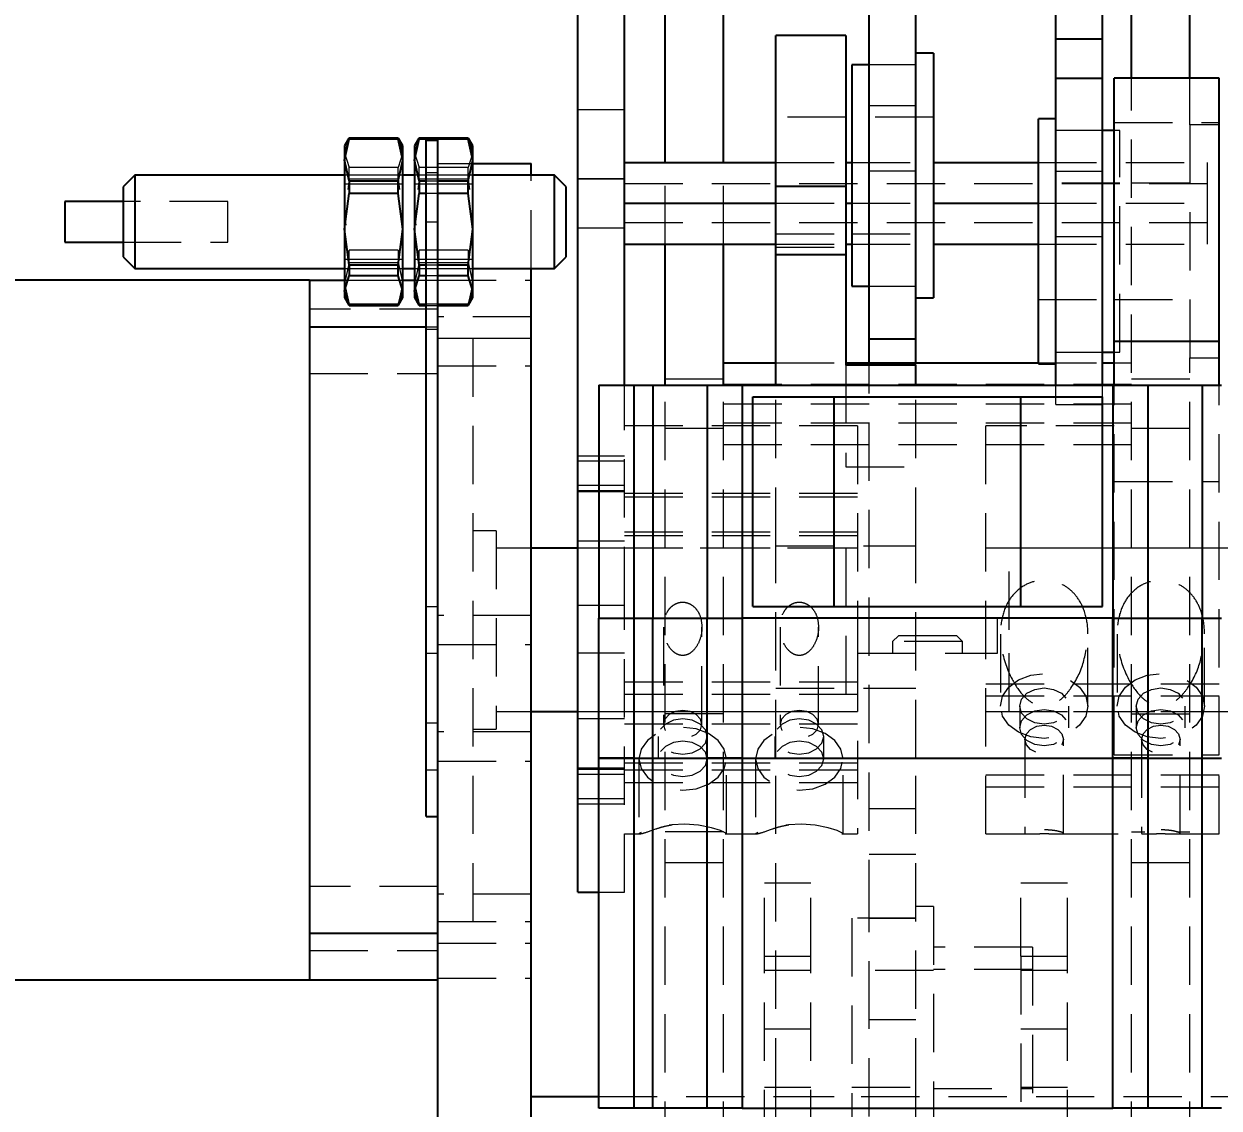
# Model space of a CAD drawing. Header units: millimetres. Extents: x -449 to 2916, y -1257 to 1632.
# Drawn here: x 2167.9 to 2270.4, y 836.3 to 929.3 of the extents above; entities that cross this region are included whole.
import ezdxf

# ---------------------------------------------------------------- set-up
doc = ezdxf.new("R2010")
doc.units = ezdxf.units.MM
doc.header["$PDSIZE"] = -1
doc.linetypes.add('HIDDEN', pattern=[0.075, 0.05, -0.025])
doc.layers.add('细线层', color=252, linetype='Continuous', lineweight=13)
doc.styles.add('wf', font='')
doc.styles.get('wf').set_extended_font_data('Microsoft YaHei')
doc.dimstyles.new('wf8', dxfattribs={"dimscale": 8, "dimtxt": 4, "dimasz": 3.2, "dimexe": 2, "dimexo": 1, "dimgap": 0.8, "dimtad": 1, "dimdec": 1, "dimdsep": 46, "dimtxsty": 'wf', "dimcen": 0, "dimclrd": 6, "dimclre": 6, "dimadec": 0, "dimazin": 0, "dimtm": 1e-09, "dimtfac": 0.7, "dimtdec": 1, "dimtmove": 0, "dimatfit": 3, "dimfxl": 0, "dimtolj": 1, "dimlwd": 13, "dimlwe": 13, "dimarcsym": 0})

# ---------------------------------------------------------------- blocks, each defined once
blk = doc.blocks.new('*D349')
at = {"color": 6, "lineweight": 13}
for p, q in [((2037.43, 841.12), (2037.43, 623.91)), ((2453.43, 841.12), (2453.43, 623.91)), ((2063.03, 639.91), (2427.83, 639.91))]:
    blk.add_line(p, q, dxfattribs=at)
at = {"color": 6}
for points in [[(2063.03, 644.17), (2063.03, 635.64), (2037.43, 639.91)], [(2427.83, 635.64), (2427.83, 644.17), (2453.43, 639.91)]]:
    blk.add_solid(points, dxfattribs=at)
at = {"layer": 'Defpoints', "color": 0}
for p in [(2037.43, 849.12), (2453.43, 849.12), (2453.43, 639.91)]:
    blk.add_point(p, dxfattribs=at)
at = {"color": 0, "insert": (2245.43, 662.93), "char_height": 32, "attachment_point": 5, "style": 'wf'}
blk.add_mtext('\\A1;416', dxfattribs=at)

msp = doc.modelspace()

# ---------------------------------------------------------------- linework, layer by layer
for p, q in [((2222.934, 917.411), (2222.934, 957.339)), ((2227.934, 917.411), (2227.934, 957.339)), ((2256.434, 928.019), (2256.434, 957.339)), ((2260.434, 928.019), (2260.434, 957.339)), ((2262.934, 924.645), (2262.934, 957.339)), ((2267.934, 924.645), (2267.934, 957.339)), ((2215.434, 879.453), (2215.434, 946.461)), ((2219.434, 898.32), (2219.434, 946.461)), ((2240.434, 902.29), (2240.434, 930.287)), ((2244.434, 902.29), (2244.434, 930.287)), ((2238.434, 928.29), (2232.434, 928.29)), ((2232.434, 915.376), (2232.434, 928.29)), ((2238.434, 928.29), (2238.434, 915.376)), ((2256.434, 928.019), (2260.434, 928.019)), ((2256.434, 924.642), (2256.434, 928.019)), ((2260.434, 924.642), (2260.434, 928.019)), ((2245.934, 926.79), (2244.434, 926.79)), ((2245.934, 926.79), (2245.934, 905.79)), ((2240.434, 925.79), (2238.934, 925.79)), ((2238.934, 925.79), (2238.934, 906.79)), ((2256.434, 898.32), (2256.434, 924.642)), ((2256.434, 924.642), (2260.434, 924.642)), ((2260.434, 898.32), (2260.434, 924.642)), ((2270.434, 924.645), (2261.434, 924.645)), ((2261.434, 902.072), (2261.434, 924.645)), ((2270.434, 902.072), (2270.434, 924.645)), ((2256.434, 921.145), (2254.934, 921.145)), ((2254.934, 900.145), (2254.934, 921.145)), ((2195.806, 919.465), (2195.434, 918.82)), ((2195.832, 919.509), (2195.832, 919.394)), ((2195.832, 919.509), (2200.035, 919.509)), ((2200.035, 919.394), (2200.035, 919.509)), ((2200.434, 918.82), (2200.061, 919.465)), ((2201.806, 919.465), (2201.434, 918.82)), ((2201.832, 919.509), (2201.832, 919.394)), ((2201.832, 919.509), (2206.035, 919.509)), ((2206.035, 919.394), (2206.035, 919.509)), ((2206.434, 918.82), (2206.061, 919.465)), ((2261.434, 920.145), (2260.434, 920.145)), ((2195.434, 917.606), (2195.832, 919.394)), ((2195.434, 918.82), (2195.434, 917.606)), ((2200.035, 919.394), (2195.832, 919.394)), ((2200.434, 917.606), (2200.035, 919.394)), ((2200.434, 917.606), (2200.434, 918.82)), ((2201.434, 917.606), (2201.832, 919.394)), ((2201.434, 918.82), (2201.434, 917.606)), ((2206.035, 919.394), (2201.832, 919.394)), ((2202.434, 861.32), (2202.434, 919.32)), ((2202.434, 919.32), (2203.434, 919.32)), ((2203.434, 881.481), (2203.434, 919.32)), ((2206.434, 917.606), (2206.035, 919.394)), ((2206.434, 917.606), (2206.434, 918.82)), ((2195.832, 915.818), (2195.434, 917.606)), ((2195.434, 917.606), (2195.434, 911.688)), ((2200.035, 915.818), (2200.434, 917.606)), ((2200.434, 911.688), (2200.434, 917.606)), ((2201.832, 915.818), (2201.434, 917.606)), ((2201.434, 917.606), (2201.434, 911.688)), ((2206.035, 915.818), (2206.434, 917.606)), ((2206.434, 911.688), (2206.434, 917.606)), ((2219.434, 917.411), (2232.434, 917.411)), ((2238.434, 917.411), (2238.934, 917.411)), ((2245.934, 917.411), (2254.934, 917.411)), ((2206.434, 917.32), (2211.434, 917.32)), ((2211.434, 916.32), (2211.434, 917.32)), ((2177.434, 916.32), (2176.434, 915.32)), ((2195.434, 916.32), (2177.434, 916.32)), ((2177.434, 916.32), (2177.434, 908.32)), ((2195.832, 915.818), (2195.832, 914.747)), ((2195.832, 915.818), (2200.035, 915.818)), ((2200.035, 914.747), (2200.035, 915.818)), ((2201.434, 916.32), (2200.434, 916.32)), ((2201.832, 915.818), (2201.832, 914.747)), ((2201.832, 915.818), (2202.434, 915.818)), ((2203.434, 915.818), (2206.035, 915.818)), ((2206.035, 914.747), (2206.035, 915.818)), ((2213.434, 916.32), (2206.434, 916.32)), ((2214.434, 915.32), (2213.434, 916.32)), ((2213.434, 908.32), (2213.434, 916.32)), ((2232.434, 915.376), (2238.434, 915.376)), ((2232.434, 909.505), (2232.434, 915.376)), ((2238.434, 915.376), (2238.434, 909.505)), ((2176.434, 915.32), (2176.434, 910.574)), ((2195.434, 911.688), (2195.832, 914.747)), ((2200.035, 914.747), (2195.832, 914.747)), ((2200.434, 911.688), (2200.035, 914.747)), ((2201.434, 911.688), (2201.832, 914.747)), ((2202.434, 914.747), (2201.832, 914.747)), ((2206.035, 914.747), (2203.434, 914.747)), ((2206.434, 911.688), (2206.035, 914.747)), ((2214.434, 909.32), (2214.434, 915.32)), ((2176.434, 914.07), (2171.434, 914.07)), ((2171.434, 914.07), (2171.434, 911.301)), ((2219.434, 913.911), (2232.434, 913.911)), ((2238.434, 913.911), (2238.934, 913.911)), ((2245.934, 913.911), (2254.934, 913.911)), ((2171.434, 911.301), (2171.434, 910.57)), ((2195.832, 908.629), (2195.434, 911.688)), ((2195.434, 911.688), (2195.434, 906.401)), ((2200.035, 908.629), (2200.434, 911.688)), ((2200.434, 906.401), (2200.434, 911.688)), ((2201.832, 908.629), (2201.434, 911.688)), ((2201.434, 911.688), (2201.434, 906.401)), ((2206.035, 908.629), (2206.434, 911.688)), ((2206.434, 906.401), (2206.434, 911.688)), ((2171.434, 910.57), (2176.434, 910.57)), ((2176.434, 910.574), (2176.434, 909.32)), ((2219.434, 910.411), (2232.434, 910.411)), ((2222.934, 898.32), (2222.934, 910.411)), ((2227.934, 898.32), (2227.934, 910.411)), ((2238.434, 910.411), (2238.934, 910.411)), ((2245.934, 910.411), (2254.934, 910.411)), ((2176.434, 909.32), (2177.434, 908.32)), ((2213.434, 908.32), (2214.434, 909.32)), ((2232.434, 898.32), (2232.434, 909.505)), ((2232.434, 909.505), (2238.434, 909.505)), ((2238.434, 909.505), (2238.434, 900.019)), ((2177.434, 908.32), (2195.434, 908.32)), ((2195.832, 908.629), (2200.035, 908.629)), ((2195.832, 908.629), (2195.832, 907.672)), ((2200.035, 907.672), (2200.035, 908.629)), ((2200.434, 908.32), (2201.434, 908.32)), ((2201.832, 908.629), (2202.434, 908.629)), ((2201.832, 908.629), (2201.832, 907.672)), ((2203.434, 908.629), (2206.035, 908.629)), ((2206.035, 907.672), (2206.035, 908.629)), ((2206.434, 908.32), (2213.434, 908.32)), ((2211.434, 790.196), (2211.434, 908.32)), ((2192.434, 907.32), (2136.434, 907.32)), ((2192.434, 907.32), (2192.434, 903.32)), ((2192.434, 907.32), (2195.434, 907.32)), ((2195.434, 906.401), (2195.832, 907.672)), ((2200.035, 907.672), (2195.832, 907.672)), ((2200.434, 906.401), (2200.035, 907.672)), ((2200.434, 907.32), (2201.434, 907.32)), ((2201.434, 906.401), (2201.832, 907.672)), ((2202.434, 907.672), (2201.832, 907.672)), ((2206.035, 907.672), (2203.434, 907.672)), ((2206.434, 906.401), (2206.035, 907.672)), ((2195.832, 905.13), (2195.434, 906.401)), ((2195.434, 906.401), (2195.434, 905.82)), ((2200.035, 905.13), (2200.434, 906.401)), ((2200.434, 905.82), (2200.434, 906.401)), ((2201.832, 905.13), (2201.434, 906.401)), ((2201.434, 906.401), (2201.434, 905.82)), ((2206.035, 905.13), (2206.434, 906.401)), ((2206.434, 905.82), (2206.434, 906.401)), ((2238.934, 906.79), (2240.434, 906.79)), ((2195.434, 905.82), (2195.806, 905.174)), ((2195.832, 905.13), (2200.035, 905.13)), ((2200.061, 905.174), (2200.434, 905.82)), ((2201.434, 905.82), (2201.806, 905.174)), ((2201.832, 905.13), (2202.434, 905.13)), ((2203.434, 905.13), (2206.035, 905.13)), ((2206.061, 905.174), (2206.434, 905.82)), ((2244.434, 905.79), (2245.934, 905.79)), ((2192.434, 903.32), (2202.434, 903.32)), ((2192.434, 903.32), (2192.434, 877.32)), ((2240.434, 902.29), (2244.434, 902.29)), ((2240.434, 900.215), (2240.434, 902.29)), ((2244.434, 900.215), (2244.434, 902.29)), ((2261.434, 902.072), (2270.434, 902.072)), ((2261.434, 898.32), (2261.434, 902.072)), ((2270.434, 898.32), (2270.434, 902.072)), ((2260.434, 901.145), (2261.434, 901.145)), ((2227.934, 900.215), (2232.434, 900.215)), ((2238.434, 900.215), (2254.934, 900.215)), ((2244.434, 900.019), (2238.434, 900.019)), ((2244.434, 898.32), (2244.434, 900.019)), ((2254.934, 900.145), (2256.434, 900.145)), ((2260.434, 900.215), (2261.434, 900.215)), ((2217.234, 898.32), (2217.234, 878.32)), ((2217.234, 898.32), (2220.234, 898.32)), ((2220.234, 898.32), (2220.234, 878.32)), ((2220.234, 898.32), (2221.884, 898.32)), ((2221.884, 898.32), (2221.884, 878.32)), ((2221.884, 898.32), (2226.534, 898.32)), ((2226.534, 898.32), (2226.534, 878.32)), ((2226.534, 898.32), (2229.534, 898.32)), ((2229.534, 898.32), (2229.534, 878.32)), ((2229.534, 898.32), (2261.334, 898.32)), ((2261.334, 898.32), (2261.334, 878.32)), ((2261.334, 898.32), (2264.334, 898.32)), ((2264.334, 898.32), (2264.334, 878.32)), ((2264.334, 898.32), (2268.984, 898.32)), ((2268.984, 898.32), (2268.984, 878.32)), ((2268.984, 898.32), (2270.634, 898.32)), ((2230.434, 879.32), (2230.434, 897.32)), ((2230.434, 897.32), (2237.434, 897.32)), ((2237.434, 879.32), (2237.434, 897.32)), ((2237.434, 897.32), (2253.434, 897.32)), ((2253.434, 879.32), (2253.434, 897.32)), ((2253.434, 897.32), (2260.434, 897.32)), ((2260.434, 879.32), (2260.434, 897.32)), ((2215.434, 884.32), (2211.434, 884.32)), ((2203.434, 790.196), (2203.434, 881.481)), ((2215.434, 854.82), (2215.434, 879.453)), ((2230.434, 879.32), (2237.434, 879.32)), ((2237.434, 879.32), (2253.434, 879.32)), ((2253.434, 879.32), (2260.434, 879.32)), ((2217.234, 866.33), (2217.234, 878.32)), ((2217.234, 878.32), (2220.234, 878.32)), ((2220.234, 878.32), (2220.234, 866.33)), ((2220.234, 878.32), (2221.884, 878.32)), ((2221.884, 866.33), (2221.884, 878.32)), ((2221.884, 878.32), (2226.534, 878.32)), ((2226.534, 866.33), (2226.534, 878.32)), ((2226.534, 878.32), (2229.534, 878.32)), ((2229.534, 878.32), (2229.534, 866.33)), ((2261.334, 878.32), (2229.534, 878.32)), ((2261.334, 866.33), (2261.334, 878.32)), ((2261.334, 878.32), (2264.334, 878.32)), ((2264.334, 878.32), (2264.334, 866.33)), ((2264.334, 878.32), (2268.984, 878.32)), ((2268.984, 866.33), (2268.984, 878.32)), ((2268.984, 878.32), (2270.634, 878.32)), ((2192.434, 877.32), (2192.434, 851.32)), ((2211.434, 870.32), (2215.434, 870.32)), ((2220.234, 866.33), (2217.234, 866.33)), ((2217.234, 836.32), (2217.234, 866.32)), ((2217.234, 866.32), (2220.234, 866.32)), ((2220.234, 866.33), (2221.884, 866.33)), ((2220.234, 866.32), (2220.234, 836.32)), ((2220.234, 866.32), (2221.884, 866.32)), ((2221.884, 866.33), (2226.534, 866.33)), ((2221.884, 836.32), (2221.884, 866.32)), ((2221.884, 866.32), (2226.534, 866.32)), ((2229.534, 866.33), (2226.534, 866.33)), ((2226.534, 836.32), (2226.534, 866.32)), ((2226.534, 866.32), (2229.534, 866.32)), ((2229.534, 866.33), (2261.334, 866.33)), ((2229.534, 866.32), (2229.534, 836.32)), ((2229.534, 866.32), (2261.334, 866.32)), ((2232.434, 866.32), (2232.434, 866.33)), ((2244.434, 866.32), (2244.434, 866.33)), ((2264.334, 866.33), (2261.334, 866.33)), ((2261.334, 836.32), (2261.334, 866.32)), ((2261.334, 866.32), (2264.334, 866.32)), ((2264.334, 866.33), (2268.984, 866.33)), ((2264.334, 866.32), (2264.334, 836.32)), ((2264.334, 866.32), (2268.984, 866.32)), ((2268.984, 866.33), (2270.634, 866.33)), ((2268.984, 836.32), (2268.984, 866.32)), ((2268.984, 866.32), (2270.634, 866.32)), ((2202.434, 861.32), (2203.434, 861.32)), ((2215.434, 854.82), (2217.234, 854.82)), ((2192.434, 851.32), (2203.434, 851.32)), ((2192.434, 851.32), (2192.434, 847.32)), ((2136.434, 847.32), (2192.434, 847.32)), ((2192.434, 847.32), (2203.434, 847.32)), ((2211.434, 837.32), (2217.234, 837.32)), ((2220.234, 836.32), (2217.234, 836.32)), ((2221.884, 836.32), (2220.234, 836.32)), ((2226.534, 836.32), (2221.884, 836.32)), ((2229.534, 836.32), (2226.534, 836.32)), ((2229.534, 836.32), (2261.334, 836.32)), ((2264.334, 836.32), (2261.334, 836.32)), ((2268.984, 836.32), (2264.334, 836.32)), ((2270.634, 836.32), (2268.984, 836.32))]:
    msp.add_line(p, q)
at = {"color": 8, "linetype": 'Continuous', "lineweight": 15}
msp.add_line((2215.434, 879.453), (2217.234, 879.453), dxfattribs=at)
at = {"layer": '细线层', "color": 252, "linetype": 'HIDDEN', "lineweight": 0, "ltscale": 100}
for p, q in [((2244.434, 925.79), (2240.434, 925.79)), ((2244.434, 925.79), (2240.434, 925.79)), ((2262.934, 831.875), (2262.934, 924.645)), ((2267.934, 920.645), (2267.934, 924.645)), ((2219.434, 921.928), (2215.434, 921.928)), ((2240.434, 922.302), (2244.434, 922.302)), ((2238.434, 921.29), (2232.434, 921.29)), ((2245.934, 921.29), (2238.934, 921.29)), ((2261.434, 920.83), (2270.434, 920.83)), ((2267.934, 920.645), (2267.934, 900.645)), ((2270.434, 920.645), (2267.934, 920.645)), ((2195.832, 919.509), (2195.434, 918.238)), ((2200.035, 919.509), (2200.434, 918.238)), ((2201.832, 919.509), (2201.434, 918.238)), ((2206.035, 919.509), (2206.434, 918.238)), ((2260.434, 920.145), (2256.434, 920.145)), ((2260.434, 920.145), (2256.434, 920.145)), ((2261.934, 920.145), (2261.434, 920.145)), ((2261.934, 901.145), (2261.934, 920.145)), ((2195.434, 918.238), (2195.832, 916.967)), ((2200.434, 918.238), (2200.035, 916.967)), ((2201.434, 918.238), (2201.832, 916.967)), ((2206.434, 918.238), (2206.035, 916.967)), ((2222.934, 910.411), (2222.934, 917.411)), ((2227.934, 910.411), (2227.934, 917.411)), ((2232.434, 917.411), (2238.434, 917.411)), ((2238.934, 917.411), (2245.934, 917.411)), ((2254.934, 917.411), (2269.434, 917.411)), ((2269.434, 913.911), (2269.434, 917.411)), ((2195.832, 916.01), (2195.832, 916.967)), ((2200.035, 916.967), (2195.832, 916.967)), ((2200.035, 916.01), (2200.035, 916.967)), ((2201.832, 916.01), (2201.832, 916.967)), ((2206.035, 916.967), (2201.832, 916.967)), ((2203.434, 916.52), (2202.434, 916.52)), ((2203.434, 917.32), (2206.434, 917.32)), ((2206.035, 916.01), (2206.035, 916.967)), ((2240.434, 916.696), (2244.434, 916.696)), ((2256.434, 916.657), (2260.434, 916.657)), ((2200.434, 916.32), (2195.434, 916.32)), ((2200.434, 915.539), (2195.434, 915.539)), ((2195.832, 916.01), (2195.71, 915.075)), ((2195.832, 916.01), (2200.035, 916.01)), ((2200.035, 916.01), (2200.157, 915.075)), ((2206.434, 916.32), (2201.434, 916.32)), ((2206.434, 915.539), (2201.434, 915.539)), ((2201.832, 916.01), (2201.71, 915.075)), ((2201.832, 916.01), (2206.035, 916.01)), ((2202.434, 915.818), (2203.434, 915.818)), ((2206.035, 916.01), (2206.157, 915.075)), ((2211.434, 908.32), (2211.434, 916.32)), ((2215.434, 916.016), (2219.434, 916.016)), ((2219.434, 916.011), (2215.434, 916.011)), ((2269.434, 915.561), (2219.434, 915.561)), ((2261.934, 915.645), (2254.934, 915.645)), ((2267.934, 915.645), (2261.434, 915.645)), ((2203.434, 914.747), (2202.434, 914.747)), ((2185.434, 914.07), (2176.434, 914.07)), ((2185.434, 911.301), (2185.434, 914.07)), ((2232.434, 913.911), (2238.434, 913.911)), ((2238.934, 913.911), (2245.934, 913.911)), ((2254.934, 913.911), (2269.434, 913.911)), ((2269.434, 910.411), (2269.434, 913.911)), ((2195.434, 912.951), (2195.556, 912.016)), ((2200.434, 912.951), (2200.312, 912.016)), ((2201.434, 912.951), (2201.556, 912.016)), ((2202.434, 912.32), (2203.434, 912.32)), ((2206.434, 912.951), (2206.312, 912.016)), ((2219.434, 912.261), (2269.434, 912.261)), ((2185.434, 910.57), (2185.434, 911.301)), ((2215.434, 911.811), (2219.434, 911.811)), ((2232.434, 911.29), (2238.434, 911.29)), ((2238.934, 911.29), (2245.934, 911.29)), ((2176.434, 910.57), (2185.434, 910.57)), ((2232.434, 910.411), (2238.434, 910.411)), ((2238.934, 910.411), (2245.934, 910.411)), ((2254.934, 910.411), (2269.434, 910.411)), ((2256.434, 911.051), (2260.434, 911.051)), ((2200.035, 909.893), (2195.832, 909.893)), ((2195.832, 908.821), (2195.832, 909.893)), ((2200.035, 909.893), (2200.035, 908.821)), ((2206.035, 909.893), (2201.832, 909.893)), ((2201.832, 908.821), (2201.832, 909.893)), ((2206.035, 909.893), (2206.035, 908.821)), ((2232.434, 910.157), (2238.434, 910.157)), ((2195.434, 909.101), (2200.434, 909.101)), ((2195.832, 908.821), (2195.434, 907.033)), ((2195.434, 908.32), (2200.434, 908.32)), ((2195.832, 908.821), (2200.035, 908.821)), ((2200.035, 908.821), (2200.434, 907.033)), ((2201.434, 909.101), (2206.434, 909.101)), ((2201.832, 908.821), (2201.434, 907.033)), ((2201.434, 908.32), (2206.434, 908.32)), ((2201.832, 908.821), (2206.035, 908.821)), ((2202.434, 908.629), (2203.434, 908.629)), ((2206.035, 908.821), (2206.434, 907.033)), ((2195.434, 907.32), (2200.434, 907.32)), ((2201.434, 907.32), (2203.434, 907.32)), ((2203.434, 907.672), (2202.434, 907.672)), ((2202.434, 907.32), (2203.434, 907.32)), ((2203.434, 907.32), (2211.434, 907.32)), ((2195.434, 907.033), (2195.832, 905.245)), ((2200.434, 907.033), (2200.035, 905.245)), ((2201.434, 907.033), (2201.832, 905.245)), ((2206.434, 907.033), (2206.035, 905.245)), ((2240.434, 906.79), (2244.434, 906.79)), ((2240.434, 906.79), (2244.434, 906.79)), ((2195.832, 905.13), (2195.832, 905.245)), ((2200.035, 905.245), (2195.832, 905.245)), ((2200.035, 905.245), (2200.035, 905.13)), ((2201.832, 905.13), (2201.832, 905.245)), ((2206.035, 905.245), (2201.832, 905.245)), ((2202.434, 905.13), (2203.434, 905.13)), ((2206.035, 905.245), (2206.035, 905.13)), ((2254.934, 905.645), (2261.934, 905.645)), ((2261.434, 905.645), (2267.934, 905.645)), ((2203.434, 904.818), (2192.434, 904.818)), ((2211.434, 904.17), (2203.434, 904.17)), ((2202.434, 903.32), (2203.434, 903.32)), ((2202.434, 903.12), (2203.434, 903.12)), ((2206.434, 902.32), (2203.434, 902.32)), ((2211.434, 902.32), (2203.434, 902.32)), ((2206.434, 902.32), (2206.434, 852.32)), ((2256.434, 901.145), (2260.434, 901.145)), ((2256.434, 901.145), (2260.434, 901.145)), ((2261.434, 901.145), (2261.934, 901.145)), ((2203.434, 899.97), (2211.434, 899.97)), ((2232.434, 900.215), (2238.434, 900.215)), ((2238.434, 900.019), (2238.434, 891.306)), ((2240.434, 852.605), (2240.434, 900.215)), ((2244.434, 900.019), (2244.434, 900.215)), ((2254.934, 900.215), (2260.434, 900.215)), ((2261.434, 900.215), (2262.934, 900.215)), ((2267.934, 831.875), (2267.934, 900.645)), ((2267.934, 900.645), (2270.434, 900.645)), ((2192.434, 899.318), (2203.434, 899.318)), ((2219.434, 879.453), (2219.434, 898.32)), ((2220.234, 898.32), (2220.234, 878.32)), ((2221.884, 898.32), (2221.884, 878.32)), ((2227.934, 898.815), (2222.934, 898.815)), ((2222.934, 831.875), (2222.934, 898.32)), ((2262.934, 898.365), (2227.934, 898.365)), ((2227.934, 831.875), (2227.934, 898.32)), ((2229.534, 898.32), (2229.534, 878.32)), ((2232.434, 884.544), (2232.434, 898.32)), ((2244.434, 884.544), (2244.434, 898.32)), ((2256.434, 896.645), (2256.434, 898.32)), ((2260.434, 897.32), (2260.434, 898.32)), ((2261.334, 898.32), (2261.334, 878.32)), ((2261.434, 866.603), (2261.434, 898.32)), ((2267.934, 898.815), (2262.934, 898.815)), ((2268.984, 898.32), (2268.984, 878.32)), ((2270.434, 866.603), (2270.434, 898.32)), ((2227.934, 896.715), (2262.934, 896.715)), ((2256.434, 896.645), (2260.434, 896.645)), ((2227.934, 895.065), (2262.934, 895.065)), ((2239.434, 894.82), (2219.434, 894.82)), ((2222.934, 894.615), (2227.934, 894.615)), ((2239.434, 894.82), (2239.434, 878.32)), ((2250.434, 859.82), (2250.434, 894.82)), ((2261.434, 894.82), (2250.434, 894.82)), ((2262.934, 894.615), (2267.934, 894.615)), ((2227.934, 893.215), (2262.934, 893.215)), ((2219.434, 892.22), (2215.434, 892.22)), ((2219.434, 891.786), (2215.434, 891.786)), ((2238.434, 891.306), (2244.434, 891.306)), ((2215.434, 889.72), (2219.434, 889.72)), ((2261.434, 890.052), (2270.434, 890.052)), ((2215.434, 889.286), (2219.434, 889.286)), ((2219.434, 889.158), (2215.434, 889.158)), ((2239.434, 889.028), (2219.434, 889.028)), ((2239.434, 888.708), (2219.434, 888.708)), ((2208.434, 885.82), (2206.434, 885.82)), ((2208.434, 885.82), (2208.434, 868.82)), ((2219.434, 885.728), (2239.434, 885.728)), ((2215.434, 884.958), (2219.434, 884.958)), ((2219.434, 885.408), (2239.434, 885.408)), ((2211.434, 884.32), (2208.434, 884.32)), ((2238.434, 884.32), (2215.434, 884.32)), ((2219.434, 884.32), (2215.434, 884.32)), ((2239.434, 884.32), (2219.434, 884.32)), ((2232.434, 884.544), (2244.434, 884.544)), ((2232.434, 866.33), (2232.434, 884.544)), ((2238.434, 884.32), (2238.434, 870.32)), ((2244.434, 866.33), (2244.434, 884.544)), ((2270.434, 884.32), (2250.434, 884.32)), ((2252.434, 877.32), (2252.434, 884.32)), ((2282.434, 884.32), (2252.434, 884.32)), ((2217.234, 879.453), (2219.434, 879.453)), ((2219.434, 854.82), (2219.434, 879.453)), ((2202.434, 879.32), (2203.434, 879.32)), ((2211.434, 878.57), (2203.434, 878.57)), ((2220.234, 866.33), (2220.234, 878.32)), ((2221.884, 866.33), (2221.884, 878.32)), ((2222.784, 877.551), (2222.784, 869.22)), ((2226.084, 869.22), (2226.084, 877.558)), ((2229.534, 866.33), (2229.534, 878.32)), ((2232.784, 877.551), (2232.784, 869.22)), ((2236.084, 869.22), (2236.084, 877.558)), ((2239.434, 878.32), (2239.434, 875.32)), ((2251.434, 875.32), (2251.434, 878.32)), ((2261.334, 878.32), (2261.334, 866.33)), ((2268.984, 866.33), (2268.984, 878.32)), ((2242.934, 876.82), (2242.434, 876.32)), ((2247.934, 876.82), (2242.934, 876.82)), ((2248.434, 876.32), (2247.934, 876.82)), ((2251.684, 876.965), (2251.684, 870.785)), ((2252.434, 870.32), (2252.434, 877.32)), ((2259.184, 870.785), (2259.184, 876.993)), ((2261.684, 876.965), (2261.684, 870.785)), ((2269.184, 870.785), (2269.184, 876.993)), ((2203.434, 876.07), (2211.434, 876.07)), ((2215.434, 875.358), (2219.434, 875.358)), ((2248.434, 876.32), (2242.434, 876.32)), ((2242.434, 876.32), (2242.434, 875.32)), ((2248.434, 875.32), (2248.434, 876.32)), ((2202.434, 875.32), (2203.434, 875.32)), ((2239.434, 875.32), (2239.434, 859.82)), ((2239.434, 875.32), (2251.434, 875.32)), ((2239.434, 872.841), (2219.434, 872.841)), ((2232.434, 872.32), (2244.434, 872.32)), ((2270.434, 872.67), (2250.434, 872.67)), ((2219.434, 871.798), (2239.434, 871.798)), ((2250.434, 871.662), (2270.434, 871.662)), ((2208.434, 870.32), (2211.434, 870.32)), ((2215.434, 870.32), (2238.434, 870.32)), ((2215.434, 870.32), (2219.434, 870.32)), ((2219.434, 870.32), (2239.434, 870.32)), ((2250.434, 870.32), (2270.434, 870.32)), ((2252.434, 870.32), (2282.434, 870.32)), ((2253.334, 870.785), (2253.334, 868.937)), ((2257.534, 868.937), (2257.534, 870.785)), ((2263.334, 870.785), (2263.334, 868.937)), ((2267.534, 868.937), (2267.534, 870.785)), ((2203.434, 869.32), (2202.434, 869.32)), ((2219.434, 869.682), (2215.434, 869.682)), ((2239.434, 869.232), (2219.434, 869.232)), ((2227.934, 870.113), (2222.934, 870.113)), ((2262.934, 870.113), (2267.934, 870.113)), ((2211.434, 868.57), (2203.434, 868.57)), ((2206.434, 868.82), (2208.434, 868.82)), ((2222.334, 868.177), (2222.334, 866.264)), ((2232.334, 868.177), (2232.334, 866.264)), ((2236.534, 866.264), (2236.534, 868.177)), ((2253.784, 867.929), (2253.784, 859.873)), ((2257.084, 859.881), (2257.084, 867.929)), ((2263.784, 867.929), (2263.784, 859.873)), ((2267.084, 859.881), (2267.084, 867.929)), ((2220.234, 836.32), (2220.234, 866.32)), ((2220.684, 866.264), (2220.684, 859.838)), ((2221.884, 836.32), (2221.884, 866.32)), ((2226.534, 866.32), (2226.534, 866.33)), ((2228.184, 859.867), (2228.184, 866.264)), ((2229.534, 836.32), (2229.534, 866.32)), ((2230.684, 866.264), (2230.684, 859.838)), ((2232.434, 837.32), (2232.434, 866.32)), ((2238.184, 859.867), (2238.184, 866.264)), ((2244.434, 837.32), (2244.434, 866.32)), ((2261.334, 866.32), (2261.334, 836.32)), ((2261.434, 866.603), (2270.434, 866.603)), ((2268.984, 836.32), (2268.984, 866.32)), ((2270.434, 859.82), (2270.434, 866.603)), ((2202.434, 865.32), (2203.434, 865.32)), ((2203.434, 866.07), (2211.434, 866.07)), ((2215.434, 865.482), (2219.434, 865.482)), ((2219.434, 865.354), (2215.434, 865.354)), ((2219.434, 865.932), (2239.434, 865.932)), ((2239.434, 865.28), (2219.434, 865.28)), ((2219.434, 864.919), (2215.434, 864.919)), ((2219.434, 864.237), (2239.434, 864.237)), ((2270.434, 864.876), (2250.434, 864.876)), ((2250.434, 863.868), (2270.434, 863.868)), ((2215.434, 862.854), (2219.434, 862.854)), ((2215.434, 862.419), (2219.434, 862.419)), ((2240.434, 862.013), (2244.434, 862.013)), ((2227.934, 860.002), (2222.934, 860.002)), ((2262.934, 860.002), (2264.054, 860.002)), ((2266.818, 860.002), (2267.934, 860.002)), ((2219.434, 859.82), (2220.81, 859.82)), ((2228.087, 859.82), (2230.81, 859.82)), ((2238.087, 859.82), (2239.434, 859.82)), ((2250.434, 859.82), (2254.092, 859.82)), ((2256.773, 859.82), (2264.092, 859.82)), ((2266.773, 859.82), (2270.434, 859.82)), ((2240.434, 858.089), (2244.434, 858.089)), ((2222.934, 857.378), (2227.934, 857.378)), ((2262.934, 857.378), (2267.934, 857.378)), ((2203.434, 855.321), (2192.434, 855.321)), ((2231.434, 849.353), (2231.434, 855.603)), ((2235.434, 855.603), (2231.434, 855.603)), ((2235.434, 849.353), (2235.434, 855.603)), ((2253.434, 849.353), (2253.434, 855.603)), ((2257.434, 855.603), (2253.434, 855.603)), ((2257.434, 849.353), (2257.434, 855.603)), ((2211.434, 854.67), (2203.434, 854.67)), ((2217.234, 854.82), (2219.434, 854.82)), ((2245.934, 853.603), (2244.434, 853.603)), ((2245.934, 853.603), (2245.934, 832.603)), ((2203.434, 852.32), (2206.434, 852.32)), ((2203.434, 852.32), (2211.434, 852.32)), ((2238.934, 852.603), (2238.934, 833.603)), ((2244.434, 852.603), (2238.934, 852.603)), ((2240.434, 852.605), (2244.434, 852.605)), ((2240.434, 843.902), (2240.434, 852.605)), ((2244.434, 852.603), (2240.434, 852.603)), ((2192.434, 849.821), (2203.434, 849.821)), ((2203.434, 850.47), (2211.434, 850.47)), ((2254.434, 850.103), (2245.934, 850.103)), ((2254.434, 850.103), (2254.434, 836.103)), ((2231.434, 849.353), (2235.434, 849.353)), ((2231.434, 810.381), (2231.434, 849.353)), ((2235.434, 810.381), (2235.434, 849.353)), ((2253.434, 849.353), (2257.434, 849.353)), ((2253.434, 849.353), (2253.434, 810.381)), ((2257.434, 810.381), (2257.434, 849.353)), ((2235.434, 848.103), (2231.434, 848.103)), ((2245.934, 848.103), (2238.934, 848.103)), ((2254.434, 848.203), (2245.934, 848.203)), ((2257.434, 848.103), (2253.434, 848.103)), ((2203.434, 847.445), (2211.434, 847.445)), ((2240.434, 843.902), (2244.434, 843.902)), ((2240.434, 828.103), (2240.434, 843.902)), ((2231.434, 843.103), (2235.434, 843.103)), ((2253.434, 843.103), (2257.434, 843.103)), ((2231.434, 838.103), (2235.434, 838.103)), ((2238.934, 838.103), (2245.934, 838.103)), ((2245.934, 838.003), (2254.434, 838.003)), ((2253.434, 838.103), (2257.434, 838.103)), ((2217.234, 837.32), (2273.634, 837.32)), ((2232.434, 837.32), (2244.434, 837.32)), ((2232.434, 817.32), (2232.434, 837.32)), ((2244.434, 817.32), (2244.434, 837.32))]:
    msp.add_line(p, q, dxfattribs=at)
at = {"layer": '细线层', "color": 252, "linetype": 'HIDDEN', "lineweight": 0, "ltscale": 100, "flags": 128}
for points in [[(2251.684, 870.785), (2251.867, 871.643), (2252.4, 872.417), (2253.229, 873.032), (2254.275, 873.426), (2255.434, 873.562), (2256.593, 873.426), (2257.638, 873.032), (2258.468, 872.417), (2259, 871.643), (2259.184, 870.785), (2259, 869.927), (2258.468, 869.153), (2257.638, 868.538), (2256.593, 868.144), (2255.434, 868.008), (2254.275, 868.144), (2253.229, 868.538), (2252.4, 869.153), (2251.867, 869.927), (2251.684, 870.785)], [(2261.684, 870.785), (2261.867, 871.643), (2262.4, 872.417), (2263.229, 873.032), (2264.275, 873.426), (2265.434, 873.562), (2266.593, 873.426), (2267.638, 873.032), (2268.468, 872.417), (2269, 871.643), (2269.184, 870.785), (2269, 869.927), (2268.468, 869.153), (2267.638, 868.538), (2266.593, 868.144), (2265.434, 868.008), (2264.275, 868.144), (2263.229, 868.538), (2262.4, 869.153), (2261.867, 869.927), (2261.684, 870.785)], [(2253.334, 870.785), (2253.494, 871.38), (2253.949, 871.885), (2254.63, 872.222), (2255.434, 872.34), (2256.237, 872.222), (2256.919, 871.885), (2257.374, 871.38), (2257.534, 870.785), (2257.374, 870.19), (2256.919, 869.685), (2256.237, 869.348), (2255.434, 869.23), (2254.63, 869.348), (2253.949, 869.685), (2253.494, 870.19), (2253.334, 870.785)], [(2263.334, 870.785), (2263.494, 871.38), (2263.949, 871.885), (2264.63, 872.222), (2265.434, 872.34), (2266.237, 872.222), (2266.919, 871.885), (2267.374, 871.38), (2267.534, 870.785), (2267.374, 870.19), (2266.919, 869.685), (2266.237, 869.348), (2265.434, 869.23), (2264.63, 869.348), (2263.949, 869.685), (2263.494, 870.19), (2263.334, 870.785)], [(2226.084, 869.22), (2225.958, 869.674), (2225.6, 870.058), (2225.065, 870.315), (2224.434, 870.405), (2223.802, 870.315), (2223.267, 870.058), (2222.909, 869.674), (2222.784, 869.22), (2222.909, 868.766), (2223.267, 868.382), (2223.802, 868.125), (2224.434, 868.034), (2225.065, 868.125), (2225.6, 868.382), (2225.958, 868.766), (2226.084, 869.22)], [(2236.084, 869.22), (2235.958, 869.674), (2235.6, 870.058), (2235.065, 870.315), (2234.434, 870.405), (2233.802, 870.315), (2233.267, 870.058), (2232.909, 869.674), (2232.784, 869.22), (2232.909, 868.766), (2233.267, 868.382), (2233.802, 868.125), (2234.434, 868.034), (2235.065, 868.125), (2235.6, 868.382), (2235.958, 868.766), (2236.084, 869.22)], [(2253.334, 868.937), (2253.494, 869.532), (2253.949, 870.037), (2254.63, 870.374), (2255.434, 870.492), (2256.237, 870.374), (2256.919, 870.037), (2257.374, 869.532), (2257.534, 868.937), (2257.374, 868.342), (2256.919, 867.837), (2256.237, 867.5), (2255.434, 867.382), (2254.63, 867.5), (2253.949, 867.837), (2253.494, 868.342), (2253.334, 868.937)], [(2263.334, 868.937), (2263.494, 869.532), (2263.949, 870.037), (2264.63, 870.374), (2265.434, 870.492), (2266.237, 870.374), (2266.919, 870.037), (2267.374, 869.532), (2267.534, 868.937), (2267.374, 868.342), (2266.919, 867.837), (2266.237, 867.5), (2265.434, 867.382), (2264.63, 867.5), (2263.949, 867.837), (2263.494, 868.342), (2263.334, 868.937)], [(2226.534, 868.177), (2226.374, 868.754), (2225.919, 869.243), (2225.237, 869.57), (2224.434, 869.685), (2223.63, 869.57), (2222.949, 869.243), (2222.494, 868.754), (2222.334, 868.177), (2222.494, 867.599), (2222.949, 867.11), (2223.63, 866.783), (2224.434, 866.668), (2225.237, 866.783), (2225.919, 867.11), (2226.374, 867.599), (2226.534, 868.177)], [(2236.534, 868.177), (2236.374, 868.754), (2235.919, 869.243), (2235.237, 869.57), (2234.434, 869.685), (2233.63, 869.57), (2232.949, 869.243), (2232.494, 868.754), (2232.334, 868.177), (2232.494, 867.599), (2232.949, 867.11), (2233.63, 866.783), (2234.434, 866.668), (2235.237, 866.783), (2235.919, 867.11), (2236.374, 867.599), (2236.534, 868.177)], [(2228.184, 866.264), (2228, 867.096), (2227.468, 867.847), (2226.638, 868.443), (2225.593, 868.826), (2224.434, 868.958), (2223.275, 868.826), (2222.229, 868.443), (2221.4, 867.847), (2220.867, 867.096), (2220.684, 866.264), (2220.867, 865.431), (2221.4, 864.68), (2222.229, 864.084), (2223.275, 863.701), (2224.434, 863.569), (2225.593, 863.701), (2226.638, 864.084), (2227.468, 864.68), (2228, 865.431), (2228.184, 866.264)], [(2238.184, 866.264), (2238, 867.096), (2237.468, 867.847), (2236.638, 868.443), (2235.593, 868.826), (2234.434, 868.958), (2233.275, 868.826), (2232.229, 868.443), (2231.4, 867.847), (2230.867, 867.096), (2230.684, 866.264), (2230.867, 865.431), (2231.4, 864.68), (2232.229, 864.084), (2233.275, 863.701), (2234.434, 863.569), (2235.593, 863.701), (2236.638, 864.084), (2237.468, 864.68), (2238, 865.431), (2238.184, 866.264)], [(2253.784, 867.929), (2253.909, 868.397), (2254.267, 868.793), (2254.802, 869.058), (2255.434, 869.151), (2256.065, 869.058), (2256.6, 868.793), (2256.958, 868.397), (2257.084, 867.929), (2256.958, 867.461), (2256.6, 867.065), (2256.065, 866.8), (2255.434, 866.707), (2254.802, 866.8), (2254.267, 867.065), (2253.909, 867.461), (2253.784, 867.929)], [(2263.784, 867.929), (2263.909, 868.397), (2264.267, 868.793), (2264.802, 869.058), (2265.434, 869.151), (2266.065, 869.058), (2266.6, 868.793), (2266.958, 868.397), (2267.084, 867.929), (2266.958, 867.461), (2266.6, 867.065), (2266.065, 866.8), (2265.434, 866.707), (2264.802, 866.8), (2264.267, 867.065), (2263.909, 867.461), (2263.784, 867.929)], [(2226.534, 866.264), (2226.374, 866.841), (2225.919, 867.331), (2225.237, 867.658), (2224.434, 867.772), (2223.63, 867.658), (2222.949, 867.331), (2222.494, 866.841), (2222.334, 866.264), (2222.494, 865.686), (2222.949, 865.197), (2223.63, 864.87), (2224.434, 864.755), (2225.237, 864.87), (2225.919, 865.197), (2226.374, 865.686), (2226.534, 866.264)], [(2236.534, 866.264), (2236.374, 866.841), (2235.919, 867.331), (2235.237, 867.658), (2234.434, 867.772), (2233.63, 867.658), (2232.949, 867.331), (2232.494, 866.841), (2232.334, 866.264), (2232.494, 865.686), (2232.949, 865.197), (2233.63, 864.87), (2234.434, 864.755), (2235.237, 864.87), (2235.919, 865.197), (2236.374, 865.686), (2236.534, 866.264)], [(2228.106, 859.869), (2228.127, 859.9), (2227.671, 860.121), (2226.901, 860.362), (2225.784, 860.572), (2224.613, 860.656), (2223.496, 860.616), (2222.492, 860.478), (2221.661, 860.278), (2221.051, 860.062), (2220.693, 859.859), (2220.684, 859.838), (2220.684, 859.838)], [(2238.106, 859.869), (2238.127, 859.9), (2237.671, 860.121), (2236.901, 860.362), (2235.784, 860.572), (2234.613, 860.656), (2233.496, 860.616), (2232.492, 860.478), (2231.661, 860.278), (2231.051, 860.062), (2230.693, 859.859), (2230.684, 859.838), (2230.684, 859.838)]]:
    msp.add_lwpolyline(points, dxfattribs=at)
at = {"layer": '细线层', "color": 252, "linetype": 'HIDDEN', "lineweight": 0, "ltscale": 100}
for points, knots in [([(2259.184, 876.993), (2259.102, 876.17), (2258.936, 874.504), (2258.049, 872.689), (2257.105, 871.529), (2256.392, 870.988), (2255.668, 870.762), (2255.068, 870.788), (2254.393, 871.043), (2253.498, 871.753), (2252.453, 873.305), (2251.714, 875.478), (2251.622, 877.71), (2252.081, 879.385), (2252.907, 880.597), (2254.001, 881.356), (2255.224, 881.643), (2256.387, 881.51), (2257.422, 881.019), (2258.277, 880.2), (2258.95, 878.967), (2259.17, 877.83), (2259.182, 877.115), (2259.184, 876.993)], [0, 0, 0, 0, 0.0849443, 0.1718416, 0.2077714, 0.2439732, 0.2645677, 0.2852756, 0.3044511, 0.3388517, 0.4043097, 0.5011962, 0.5747322, 0.6311521, 0.6778159, 0.724705, 0.7661536, 0.8048572, 0.8431906, 0.8829188, 0.926186, 0.9873898, 1, 1, 1, 1]), ([(2269.184, 876.993), (2269.102, 876.17), (2268.936, 874.504), (2268.049, 872.689), (2267.105, 871.529), (2266.392, 870.988), (2265.668, 870.762), (2265.068, 870.788), (2264.393, 871.043), (2263.498, 871.753), (2262.453, 873.305), (2261.714, 875.478), (2261.622, 877.71), (2262.081, 879.385), (2262.907, 880.597), (2264.001, 881.356), (2265.224, 881.643), (2266.387, 881.51), (2267.422, 881.019), (2268.277, 880.2), (2268.95, 878.967), (2269.17, 877.83), (2269.182, 877.115), (2269.184, 876.993)], [0, 0, 0, 0, 0.0849443, 0.1718416, 0.2077714, 0.2439732, 0.2645677, 0.2852756, 0.3044511, 0.3388517, 0.4043097, 0.5011962, 0.5747322, 0.6311521, 0.6778159, 0.7247049, 0.7661536, 0.8048572, 0.8431906, 0.8829188, 0.9261861, 0.9873898, 1, 1, 1, 1]), ([(2226.084, 877.558), (2226.063, 877.837), (2226.023, 878.354), (2225.712, 879.002), (2225.28, 879.454), (2224.774, 879.692), (2224.258, 879.716), (2223.805, 879.573), (2223.409, 879.29), (2223.045, 878.82), (2222.782, 878.09), (2222.759, 877.152), (2223.008, 876.269), (2223.409, 875.637), (2223.824, 875.286), (2224.226, 875.126), (2224.612, 875.123), (2225.009, 875.266), (2225.435, 875.605), (2225.855, 876.254), (2226.061, 876.962), (2226.079, 877.432), (2226.084, 877.558)], [0, 0, 0, 0, 0.0672294, 0.1243857, 0.1704112, 0.2167317, 0.2561529, 0.2923682, 0.3298964, 0.3722333, 0.4349742, 0.5145812, 0.5951875, 0.6534637, 0.6937043, 0.724982, 0.7564247, 0.7846644, 0.8254715, 0.8861711, 0.9695134, 1, 1, 1, 1]), ([(2236.084, 877.558), (2236.063, 877.837), (2236.023, 878.354), (2235.712, 879.002), (2235.28, 879.454), (2234.774, 879.692), (2234.258, 879.716), (2233.805, 879.573), (2233.409, 879.29), (2233.045, 878.82), (2232.782, 878.09), (2232.759, 877.152), (2233.008, 876.269), (2233.409, 875.637), (2233.824, 875.286), (2234.226, 875.126), (2234.612, 875.123), (2235.009, 875.266), (2235.435, 875.605), (2235.855, 876.254), (2236.061, 876.962), (2236.079, 877.432), (2236.084, 877.558)], [0, 0, 0, 0, 0.0672294, 0.1243857, 0.1704112, 0.2167317, 0.2561529, 0.2923682, 0.3298963, 0.3722333, 0.4349742, 0.5145811, 0.5951875, 0.6534637, 0.6937043, 0.7249821, 0.7564248, 0.7846645, 0.8254715, 0.8861711, 0.9695134, 1, 1, 1, 1]), ([(2220.684, 859.838), (2220.765, 859.835), (2220.929, 859.828), (2221.827, 860.155), (2222.727, 860.457), (2223.279, 860.566), (2223.541, 860.618)], [0, 0, 0, 0, 0.3539547, 0.7160465, 0.8657617, 1, 1, 1, 1]), ([(2230.684, 859.838), (2230.765, 859.835), (2230.929, 859.828), (2231.827, 860.155), (2232.727, 860.457), (2233.279, 860.566), (2233.541, 860.618)], [0, 0, 0, 0, 0.3539546, 0.7160463, 0.8657616, 1, 1, 1, 1]), ([(2253.784, 859.873), (2253.805, 859.899), (2253.844, 859.947), (2254.156, 860.043), (2254.587, 860.123), (2255.094, 860.171), (2255.609, 860.176), (2256.063, 860.147), (2256.458, 860.094), (2256.822, 860.014), (2257.085, 859.915), (2257.108, 859.837), (2256.86, 859.814), (2256.458, 859.826), (2256.044, 859.843), (2255.641, 859.852), (2255.255, 859.852), (2254.859, 859.844), (2254.432, 859.827), (2254.012, 859.814), (2253.806, 859.831), (2253.788, 859.864), (2253.784, 859.873)], [0, 0, 0, 0, 0.0672304, 0.1243864, 0.1704114, 0.2167323, 0.2561533, 0.2923686, 0.3298965, 0.372234, 0.4349745, 0.5145817, 0.5951875, 0.6534636, 0.6937044, 0.7249822, 0.7564249, 0.7846647, 0.8254721, 0.8861712, 0.9695144, 1, 1, 1, 1]), ([(2263.784, 859.873), (2263.805, 859.899), (2263.844, 859.947), (2264.156, 860.043), (2264.587, 860.123), (2265.094, 860.171), (2265.609, 860.176), (2266.063, 860.147), (2266.458, 860.094), (2266.822, 860.014), (2267.085, 859.915), (2267.108, 859.837), (2266.86, 859.814), (2266.458, 859.826), (2266.044, 859.843), (2265.641, 859.852), (2265.255, 859.852), (2264.859, 859.844), (2264.432, 859.827), (2264.012, 859.814), (2263.806, 859.831), (2263.788, 859.864), (2263.784, 859.873)], [0, 0, 0, 0, 0.0672304, 0.1243864, 0.1704114, 0.2167322, 0.2561534, 0.2923685, 0.3298965, 0.372234, 0.4349745, 0.5145817, 0.5951875, 0.6534636, 0.6937044, 0.7249822, 0.7564249, 0.7846646, 0.825472, 0.8861712, 0.9695144, 1, 1, 1, 1])]:
    msp.add_open_spline(points, degree=3, knots=knots, dxfattribs=at)

# ---------------------------------------------------------------- dimensions: what is measured, and where the dimension line sits
dim = msp.add_linear_dim(base=(2453.434, 639.906), p1=(2037.434, 849.12), p2=(2453.434, 849.12), dimstyle='wf8', override={"dimtxsty": 'wf'})
dim.commit()
dim.dimension.update_dxf_attribs({"geometry": '*D349', "text_midpoint": (2245.434, 662.926)})

doc.saveas('drawing.dxf')
